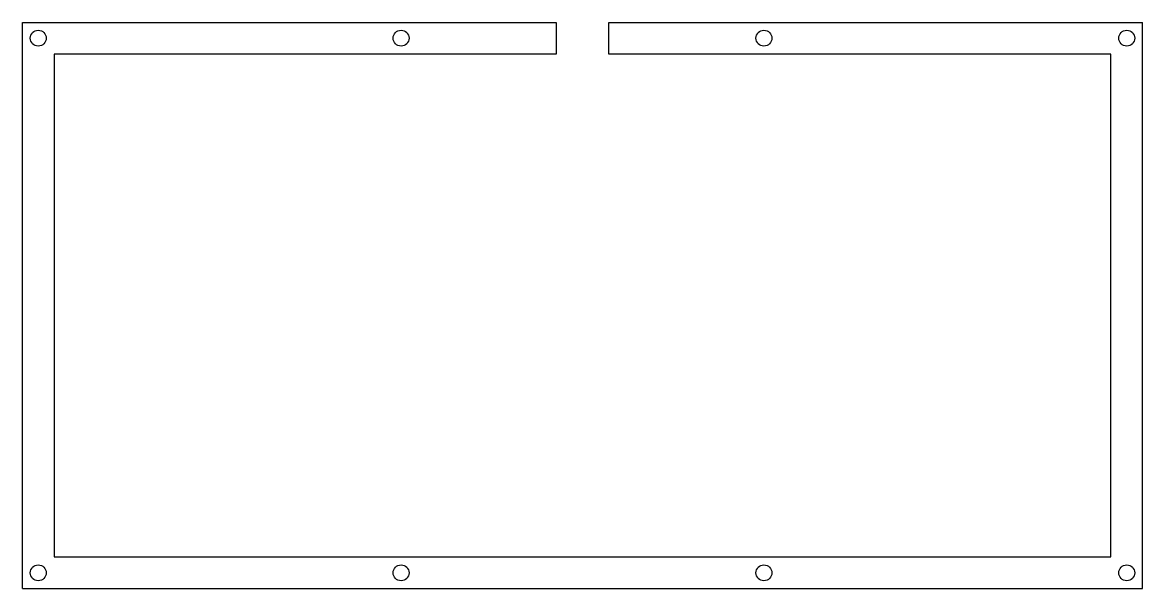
# Model space of a CAD drawing. Extents: x -106 to 106, y -54 to 54.
import ezdxf

# ---------------------------------------------------------------- set-up
doc = ezdxf.new("R2010")
doc.units = 0
doc.layers.get('0').update_dxf_attribs({"linetype": 'continuous'})

# ---------------------------------------------------------------- blocks, each defined once
blk = doc.blocks.new('SHAPE')
at = {"color": 0}
for p, q in [((-106.0125, -53.625), (-106.0125, 53.625)), ((-106.0125, 53.625), (-5, 53.625)), ((-5, 53.625), (-5, 47.625)), ((5, 47.625), (5, 53.625)), ((5, 53.625), (106.0125, 53.625)), ((106.0125, -53.625), (106.0125, 53.625)), ((-5, 47.625), (-100.0125, 47.625)), ((-100.0125, 47.625), (-100.0125, -47.625)), ((100.0125, 47.625), (5, 47.625)), ((100.0125, -47.625), (100.0125, 47.625)), ((-100.0125, -47.625), (100.0125, -47.625)), ((-106.0125, -53.625), (106.0125, -53.625))]:
    blk.add_line(p, q, dxfattribs=at)
for centre in [(-103.0125, 50.625), (-34.3375, 50.625), (34.3375, 50.625), (103.0125, 50.625), (-103.0125, -50.625), (-34.3375, -50.625), (34.3375, -50.625), (103.0125, -50.625)]:
    blk.add_circle(centre, 1.5, dxfattribs=at)

msp = doc.modelspace()

# ---------------------------------------------------------------- block references
msp.add_blockref('SHAPE', (0, 0))

doc.saveas('drawing.dxf')
